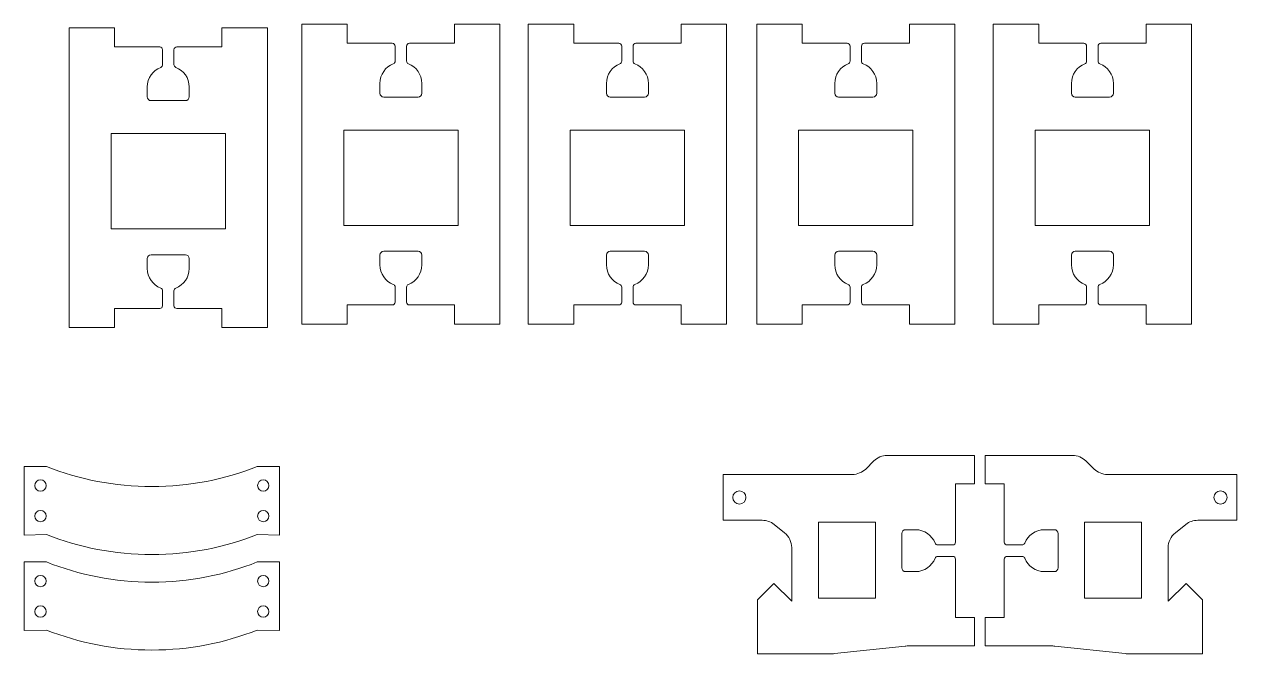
# Model space of a CAD drawing. Header units: inches. Extents: x 141 to 459, y -521 to -79.
# Drawn here: x 141 to 459.1, y -244 to -78.9 of the extents above; entities that cross this region are included whole.
import ezdxf

# ---------------------------------------------------------------- set-up
doc = ezdxf.new("R2010")
doc.units = ezdxf.units.IN
doc.header["$MEASUREMENT"] = 0
doc.layers.add('Layer 1', color=7, linetype='Continuous')

# ---------------------------------------------------------------- blocks, each defined once
blk = doc.blocks.new('block 10')
at = {"layer": 'Layer 1', "color": 240, "lineweight": 9, "true_color": 0xed1c24}
blk.add_open_spline([(207.97, -194.88), (207.97, -194.88), (207.97, -212.88), (207.97, -212.88), (207.97, -212.88), (202.13, -212.72), (202.13, -212.72), (193.57, -216.11), (184.24, -217.98), (174.47, -217.98), (164.7, -217.98), (155.37, -216.11), (146.81, -212.71), (146.81, -212.71), (140.97, -212.88), (140.97, -212.88), (140.97, -212.88), (140.97, -194.88), (140.97, -194.88), (140.97, -194.88), (146.81, -194.88), (146.81, -194.88), (155.37, -198.28), (164.7, -200.15), (174.47, -200.15), (184.24, -200.15), (193.57, -198.28), (202.13, -194.88), (202.13, -194.88), (207.97, -194.88), (207.97, -194.88)], degree=3, knots=[0, 0, 0, 0, 1, 1, 1, 2, 2, 2, 3, 3, 3, 4, 4, 4, 5, 5, 5, 6, 6, 6, 7, 7, 7, 8, 8, 8, 9, 9, 9, 10, 10, 10, 10], dxfattribs=at)
at = {"layer": 'Layer 1', "color": 177, "lineweight": 9, "true_color": 0x2e3092}
for points in [[(146.74, -199.88), (146.74, -200.71), (146.07, -201.38), (145.24, -201.38), (144.41, -201.38), (143.74, -200.71), (143.74, -199.88), (143.74, -199.06), (144.41, -198.38), (145.24, -198.38), (146.07, -198.38), (146.74, -199.06), (146.74, -199.88)], [(205.19, -199.88), (205.19, -200.71), (204.52, -201.38), (203.69, -201.38), (202.86, -201.38), (202.19, -200.71), (202.19, -199.88), (202.19, -199.06), (202.86, -198.38), (203.69, -198.38), (204.52, -198.38), (205.19, -199.06), (205.19, -199.88)], [(146.74, -207.88), (146.74, -208.71), (146.07, -209.38), (145.24, -209.38), (144.41, -209.38), (143.74, -208.71), (143.74, -207.88), (143.74, -207.06), (144.41, -206.38), (145.24, -206.38), (146.07, -206.38), (146.74, -207.06), (146.74, -207.88)], [(205.19, -207.88), (205.19, -208.71), (204.52, -209.38), (203.69, -209.38), (202.86, -209.38), (202.19, -208.71), (202.19, -207.88), (202.19, -207.06), (202.86, -206.38), (203.69, -206.38), (204.52, -206.38), (205.19, -207.06), (205.19, -207.88)]]:
    blk.add_open_spline(points, degree=3, knots=[0, 0, 0, 0, 1, 1, 1, 2, 2, 2, 3, 3, 3, 4, 4, 4, 4], dxfattribs=at)
blk = doc.blocks.new('block 11')
at = {"layer": 'Layer 1', "color": 240, "lineweight": 9, "true_color": 0xed1c24}
blk.add_open_spline([(207.97, -219.93), (207.97, -219.93), (207.97, -237.93), (207.97, -237.93), (207.97, -237.93), (202.13, -237.77), (202.13, -237.77), (193.57, -241.16), (184.24, -243.03), (174.47, -243.03), (164.7, -243.03), (155.37, -241.16), (146.81, -237.77), (146.81, -237.77), (140.97, -237.93), (140.97, -237.93), (140.97, -237.93), (140.97, -219.93), (140.97, -219.93), (140.97, -219.93), (146.81, -219.93), (146.81, -219.93), (155.37, -223.33), (164.7, -225.2), (174.47, -225.2), (184.24, -225.2), (193.57, -223.33), (202.13, -219.93), (202.13, -219.93), (207.97, -219.93), (207.97, -219.93)], degree=3, knots=[0, 0, 0, 0, 1, 1, 1, 2, 2, 2, 3, 3, 3, 4, 4, 4, 5, 5, 5, 6, 6, 6, 7, 7, 7, 8, 8, 8, 9, 9, 9, 10, 10, 10, 10], dxfattribs=at)
at = {"layer": 'Layer 1', "color": 177, "lineweight": 9, "true_color": 0x2e3092}
for points in [[(146.74, -224.93), (146.74, -225.76), (146.07, -226.43), (145.24, -226.43), (144.41, -226.43), (143.74, -225.76), (143.74, -224.93), (143.74, -224.11), (144.41, -223.43), (145.24, -223.43), (146.07, -223.43), (146.74, -224.11), (146.74, -224.93)], [(205.19, -224.93), (205.19, -225.76), (204.52, -226.43), (203.69, -226.43), (202.86, -226.43), (202.19, -225.76), (202.19, -224.93), (202.19, -224.11), (202.86, -223.43), (203.69, -223.43), (204.52, -223.43), (205.19, -224.11), (205.19, -224.93)], [(146.74, -232.93), (146.74, -233.76), (146.07, -234.43), (145.24, -234.43), (144.41, -234.43), (143.74, -233.76), (143.74, -232.93), (143.74, -232.11), (144.41, -231.43), (145.24, -231.43), (146.07, -231.43), (146.74, -232.11), (146.74, -232.93)], [(205.19, -232.93), (205.19, -233.76), (204.52, -234.43), (203.69, -234.43), (202.86, -234.43), (202.19, -233.76), (202.19, -232.93), (202.19, -232.11), (202.86, -231.43), (203.69, -231.43), (204.52, -231.43), (205.19, -232.11), (205.19, -232.93)]]:
    blk.add_open_spline(points, degree=3, knots=[0, 0, 0, 0, 1, 1, 1, 2, 2, 2, 3, 3, 3, 4, 4, 4, 4], dxfattribs=at)
blk = doc.blocks.new('block 9')
at = {"layer": 'Layer 1'}
for name in ['block 10', 'block 11']:
    blk.add_blockref(name, (0, 0), dxfattribs=at)
blk = doc.blocks.new('block 13')
at = {"layer": 'Layer 1', "color": 240, "lineweight": 9, "true_color": 0xed1c24}
blk.add_lwpolyline([(385.35, -204.46), (385.35, -204.22)], dxfattribs=at)
at = {"layer": 'Layer 1', "color": 177, "lineweight": 9, "true_color": 0x2e3092}
blk.add_lwpolyline([(349.35, -229.46), (364.35, -229.46), (364.35, -209.46), (349.35, -209.46), (349.35, -229.46)], dxfattribs=at)
at = {"layer": 'Layer 1', "color": 240, "lineweight": 9, "true_color": 0xed1c24}
blk.add_open_spline([(324.35, -196.99), (324.35, -196.99), (324.35, -208.99), (324.35, -208.99), (324.35, -208.99), (334.61, -208.99), (334.61, -208.99), (335.74, -208.99), (336.83, -209.37), (337.72, -210.08), (337.72, -210.08), (340.46, -212.26), (340.46, -212.26), (341.66, -213.21), (342.35, -214.65), (342.35, -216.17), (342.35, -216.17), (342.35, -230.24), (342.35, -230.24), (342.35, -230.24), (337.66, -225.55), (337.66, -225.55), (337.66, -225.55), (333.35, -229.85), (333.35, -229.85), (333.35, -229.85), (333.35, -243.99), (333.35, -243.99), (333.35, -243.99), (353.09, -243.99), (353.09, -243.99), (353.26, -243.99), (353.44, -243.98), (353.62, -243.96), (353.62, -243.96), (372.09, -241.99), (372.09, -241.99), (372.26, -241.97), (372.44, -241.96), (372.62, -241.96), (374.84, -241.96), (390.35, -241.96), (390.35, -241.96), (390.35, -241.96), (390.35, -234.46), (390.35, -234.46), (390.35, -234.46), (385.35, -234.46), (385.35, -234.46), (385.35, -234.46), (385.35, -219.21), (385.35, -219.21), (385.35, -218.79), (385.02, -218.46), (384.6, -218.46), (384.6, -218.46), (380.68, -218.46), (380.68, -218.46), (380.37, -218.46), (380.09, -218.65), (379.98, -218.93), (379.19, -220.99), (377.18, -222.46), (374.85, -222.46), (374.85, -222.46), (372.25, -222.46), (372.25, -222.46), (371.7, -222.46), (371.25, -222.01), (371.25, -221.46), (371.25, -221.46), (371.25, -212.46), (371.25, -212.46), (371.25, -211.9), (371.7, -211.46), (372.25, -211.46), (372.25, -211.46), (374.85, -211.46), (374.85, -211.46), (377.18, -211.46), (379.19, -212.93), (379.98, -214.98), (380.1, -215.27), (380.37, -215.46), (380.68, -215.46), (380.68, -215.46), (384.6, -215.46), (384.6, -215.46), (385.02, -215.46), (385.35, -215.12), (385.35, -214.71), (385.35, -214.71), (385.35, -199.47), (385.35, -199.47), (385.35, -199.47), (390.35, -199.47), (390.35, -199.47), (390.35, -199.47), (390.35, -191.97), (390.35, -191.97), (390.35, -191.97), (367.35, -191.97), (367.35, -191.97), (366.25, -191.97), (364.72, -192.6), (363.94, -193.38), (363.94, -193.38), (361.77, -195.55), (361.77, -195.55), (360.99, -196.33), (359.45, -196.97), (358.35, -196.97), (358.35, -196.97), (324.35, -196.99), (324.35, -196.99)], degree=3, knots=[0, 0, 0, 0, 1, 1, 1, 2, 2, 2, 3, 3, 3, 4, 4, 4, 5, 5, 5, 6, 6, 6, 7, 7, 7, 8, 8, 8, 9, 9, 9, 10, 10, 10, 11, 11, 11, 12, 12, 12, 13, 13, 13, 14, 14, 14, 15, 15, 15, 16, 16, 16, 17, 17, 17, 18, 18, 18, 19, 19, 19, 20, 20, 20, 21, 21, 21, 22, 22, 22, 23, 23, 23, 24, 24, 24, 25, 25, 25, 26, 26, 26, 27, 27, 27, 28, 28, 28, 29, 29, 29, 30, 30, 30, 31, 31, 31, 32, 32, 32, 33, 33, 33, 34, 34, 34, 35, 35, 35, 36, 36, 36, 37, 37, 37, 38, 38, 38, 38], dxfattribs=at)
at = {"layer": 'Layer 1', "color": 177, "lineweight": 9, "true_color": 0x2e3092}
blk.add_open_spline([(330.35, -202.99), (330.35, -203.94), (329.58, -204.72), (328.63, -204.72), (327.68, -204.72), (326.9, -203.94), (326.9, -202.99), (326.9, -202.04), (327.68, -201.27), (328.63, -201.27), (329.58, -201.27), (330.35, -202.04), (330.35, -202.99)], degree=3, knots=[0, 0, 0, 0, 1, 1, 1, 2, 2, 2, 3, 3, 3, 4, 4, 4, 4], dxfattribs=at)
blk = doc.blocks.new('block 14')
at = {"layer": 'Layer 1', "color": 240, "lineweight": 9, "true_color": 0xed1c24}
blk.add_lwpolyline([(398.15, -204.46), (398.15, -204.22)], dxfattribs=at)
at = {"layer": 'Layer 1', "color": 177, "lineweight": 9, "true_color": 0x2e3092}
blk.add_lwpolyline([(434.15, -229.46), (419.15, -229.46), (419.15, -209.46), (434.15, -209.46), (434.15, -229.46)], dxfattribs=at)
at = {"layer": 'Layer 1', "color": 240, "lineweight": 9, "true_color": 0xed1c24}
blk.add_open_spline([(459.15, -196.99), (459.15, -196.99), (459.15, -208.99), (459.15, -208.99), (459.15, -208.99), (448.89, -208.99), (448.89, -208.99), (447.76, -208.99), (446.66, -209.37), (445.78, -210.08), (445.78, -210.08), (443.03, -212.26), (443.03, -212.26), (441.84, -213.21), (441.15, -214.65), (441.15, -216.17), (441.15, -216.17), (441.15, -230.24), (441.15, -230.24), (441.15, -230.24), (445.84, -225.55), (445.84, -225.55), (445.84, -225.55), (450.15, -229.85), (450.15, -229.85), (450.15, -229.85), (450.15, -243.99), (450.15, -243.99), (450.15, -243.99), (430.41, -243.99), (430.41, -243.99), (430.23, -243.99), (430.06, -243.98), (429.88, -243.96), (429.88, -243.96), (411.41, -241.99), (411.41, -241.99), (411.23, -241.97), (411.06, -241.96), (410.88, -241.96), (408.66, -241.96), (393.14, -241.96), (393.14, -241.96), (393.14, -241.96), (393.14, -234.46), (393.14, -234.46), (393.14, -234.46), (398.15, -234.46), (398.15, -234.46), (398.15, -234.46), (398.15, -219.21), (398.15, -219.21), (398.15, -218.79), (398.48, -218.46), (398.9, -218.46), (398.9, -218.46), (402.82, -218.46), (402.82, -218.46), (403.13, -218.46), (403.4, -218.65), (403.51, -218.93), (404.31, -220.99), (406.32, -222.46), (408.65, -222.46), (408.65, -222.46), (411.24, -222.46), (411.24, -222.46), (411.8, -222.46), (412.24, -222.01), (412.24, -221.46), (412.24, -221.46), (412.24, -212.46), (412.24, -212.46), (412.24, -211.9), (411.8, -211.46), (411.24, -211.46), (411.24, -211.46), (408.65, -211.46), (408.65, -211.46), (406.32, -211.46), (404.31, -212.93), (403.51, -214.98), (403.4, -215.27), (403.13, -215.46), (402.82, -215.46), (402.82, -215.46), (398.9, -215.46), (398.9, -215.46), (398.48, -215.46), (398.15, -215.12), (398.15, -214.71), (398.15, -214.71), (398.15, -199.47), (398.15, -199.47), (398.15, -199.47), (393.14, -199.47), (393.14, -199.47), (393.14, -199.47), (393.14, -191.97), (393.14, -191.97), (393.14, -191.97), (416.14, -191.97), (416.14, -191.97), (417.24, -191.97), (418.78, -192.6), (419.56, -193.38), (419.56, -193.38), (421.73, -195.55), (421.73, -195.55), (422.51, -196.33), (424.04, -196.97), (425.14, -196.97), (425.14, -196.97), (459.15, -196.99), (459.15, -196.99)], degree=3, knots=[0, 0, 0, 0, 1, 1, 1, 2, 2, 2, 3, 3, 3, 4, 4, 4, 5, 5, 5, 6, 6, 6, 7, 7, 7, 8, 8, 8, 9, 9, 9, 10, 10, 10, 11, 11, 11, 12, 12, 12, 13, 13, 13, 14, 14, 14, 15, 15, 15, 16, 16, 16, 17, 17, 17, 18, 18, 18, 19, 19, 19, 20, 20, 20, 21, 21, 21, 22, 22, 22, 23, 23, 23, 24, 24, 24, 25, 25, 25, 26, 26, 26, 27, 27, 27, 28, 28, 28, 29, 29, 29, 30, 30, 30, 31, 31, 31, 32, 32, 32, 33, 33, 33, 34, 34, 34, 35, 35, 35, 36, 36, 36, 37, 37, 37, 38, 38, 38, 38], dxfattribs=at)
at = {"layer": 'Layer 1', "color": 177, "lineweight": 9, "true_color": 0x2e3092}
blk.add_open_spline([(453.15, -202.99), (453.15, -203.94), (453.92, -204.72), (454.87, -204.72), (455.82, -204.72), (456.6, -203.94), (456.6, -202.99), (456.6, -202.04), (455.82, -201.27), (454.87, -201.27), (453.92, -201.27), (453.15, -202.04), (453.15, -202.99)], degree=3, knots=[0, 0, 0, 0, 1, 1, 1, 2, 2, 2, 3, 3, 3, 4, 4, 4, 4], dxfattribs=at)
blk = doc.blocks.new('block 12')
at = {"layer": 'Layer 1'}
for name in ['block 13', 'block 14']:
    blk.add_blockref(name, (0, 0), dxfattribs=at)
blk = doc.blocks.new('block 16')
at = {"layer": 'Layer 1', "color": 177, "lineweight": 9, "true_color": 0x2e3092}
blk.add_lwpolyline([(254.8, -131.64), (224.8, -131.64), (224.8, -106.64), (254.8, -106.64), (254.8, -131.64)], dxfattribs=at)
at = {"layer": 'Layer 1', "color": 240, "lineweight": 9, "true_color": 0xed1c24}
blk.add_open_spline([(213.8, -78.89), (213.8, -78.89), (225.71, -78.89), (225.71, -78.89), (225.71, -78.89), (225.71, -83.89), (225.71, -83.89), (225.71, -83.89), (237.55, -83.89), (237.55, -83.89), (237.96, -83.89), (238.3, -84.23), (238.3, -84.64), (238.3, -84.64), (238.3, -88.57), (238.3, -88.57), (238.3, -88.87), (238.11, -89.15), (237.82, -89.26), (235.76, -90.06), (234.3, -92.06), (234.3, -94.39), (234.3, -94.39), (234.3, -96.99), (234.3, -96.99), (234.3, -97.54), (234.74, -97.99), (235.3, -97.99), (235.3, -97.99), (244.3, -97.99), (244.3, -97.99), (244.85, -97.99), (245.3, -97.54), (245.3, -96.99), (245.3, -96.99), (245.3, -94.39), (245.3, -94.39), (245.3, -92.06), (243.83, -90.06), (241.77, -89.26), (241.49, -89.15), (241.3, -88.87), (241.3, -88.57), (241.3, -88.57), (241.3, -84.64), (241.3, -84.64), (241.3, -84.23), (241.63, -83.89), (242.05, -83.89), (242.05, -83.89), (253.88, -83.89), (253.88, -83.89), (253.88, -83.89), (253.88, -78.89), (253.88, -78.89), (253.88, -78.89), (265.8, -78.89), (265.8, -78.89), (265.8, -78.89), (265.8, -157.52), (265.8, -157.52), (265.8, -157.52), (253.88, -157.52), (253.88, -157.52), (253.88, -157.52), (253.88, -152.52), (253.88, -152.52), (253.88, -152.52), (242.05, -152.52), (242.05, -152.52), (241.63, -152.52), (241.3, -152.18), (241.3, -151.77), (241.3, -151.77), (241.3, -147.84), (241.3, -147.84), (241.3, -147.54), (241.49, -147.26), (241.77, -147.15), (243.83, -146.35), (245.3, -144.35), (245.3, -142.02), (245.3, -142.02), (245.3, -139.42), (245.3, -139.42), (245.3, -138.87), (244.85, -138.42), (244.3, -138.42), (244.3, -138.42), (235.3, -138.42), (235.3, -138.42), (234.74, -138.42), (234.3, -138.87), (234.3, -139.42), (234.3, -139.42), (234.3, -142.02), (234.3, -142.02), (234.3, -144.35), (235.76, -146.35), (237.82, -147.15), (238.11, -147.26), (238.3, -147.54), (238.3, -147.84), (238.3, -147.84), (238.3, -151.77), (238.3, -151.77), (238.3, -152.18), (237.96, -152.52), (237.55, -152.52), (237.55, -152.52), (225.71, -152.52), (225.71, -152.52), (225.71, -152.52), (225.71, -157.52), (225.71, -157.52), (225.71, -157.52), (213.8, -157.52), (213.8, -157.52), (213.8, -157.52), (213.8, -78.89), (213.8, -78.89)], degree=3, knots=[0, 0, 0, 0, 1, 1, 1, 2, 2, 2, 3, 3, 3, 4, 4, 4, 5, 5, 5, 6, 6, 6, 7, 7, 7, 8, 8, 8, 9, 9, 9, 10, 10, 10, 11, 11, 11, 12, 12, 12, 13, 13, 13, 14, 14, 14, 15, 15, 15, 16, 16, 16, 17, 17, 17, 18, 18, 18, 19, 19, 19, 20, 20, 20, 21, 21, 21, 22, 22, 22, 23, 23, 23, 24, 24, 24, 25, 25, 25, 26, 26, 26, 27, 27, 27, 28, 28, 28, 29, 29, 29, 30, 30, 30, 31, 31, 31, 32, 32, 32, 33, 33, 33, 34, 34, 34, 35, 35, 35, 36, 36, 36, 37, 37, 37, 38, 38, 38, 39, 39, 39, 40, 40, 40, 40], dxfattribs=at)
blk = doc.blocks.new('block 17')
at = {"layer": 'Layer 1', "color": 177, "lineweight": 9, "true_color": 0x2e3092}
blk.add_lwpolyline([(314.24, -131.64), (284.24, -131.64), (284.24, -106.64), (314.24, -106.64), (314.24, -131.64)], dxfattribs=at)
at = {"layer": 'Layer 1', "color": 240, "lineweight": 9, "true_color": 0xed1c24}
blk.add_open_spline([(273.24, -78.89), (273.24, -78.89), (285.16, -78.89), (285.16, -78.89), (285.16, -78.89), (285.16, -83.89), (285.16, -83.89), (285.16, -83.89), (296.99, -83.89), (296.99, -83.89), (297.4, -83.89), (297.74, -84.23), (297.74, -84.64), (297.74, -84.64), (297.74, -88.57), (297.74, -88.57), (297.74, -88.87), (297.55, -89.15), (297.26, -89.26), (295.21, -90.06), (293.74, -92.06), (293.74, -94.39), (293.74, -94.39), (293.74, -96.99), (293.74, -96.99), (293.74, -97.54), (294.19, -97.99), (294.74, -97.99), (294.74, -97.99), (303.74, -97.99), (303.74, -97.99), (304.29, -97.99), (304.74, -97.54), (304.74, -96.99), (304.74, -96.99), (304.74, -94.39), (304.74, -94.39), (304.74, -92.06), (303.27, -90.06), (301.22, -89.26), (300.93, -89.15), (300.74, -88.87), (300.74, -88.57), (300.74, -88.57), (300.74, -84.64), (300.74, -84.64), (300.74, -84.23), (301.08, -83.89), (301.49, -83.89), (301.49, -83.89), (313.32, -83.89), (313.32, -83.89), (313.32, -83.89), (313.32, -78.89), (313.32, -78.89), (313.32, -78.89), (325.24, -78.89), (325.24, -78.89), (325.24, -78.89), (325.24, -157.52), (325.24, -157.52), (325.24, -157.52), (313.32, -157.52), (313.32, -157.52), (313.32, -157.52), (313.32, -152.52), (313.32, -152.52), (313.32, -152.52), (301.49, -152.52), (301.49, -152.52), (301.08, -152.52), (300.74, -152.18), (300.74, -151.77), (300.74, -151.77), (300.74, -147.84), (300.74, -147.84), (300.74, -147.54), (300.93, -147.26), (301.22, -147.15), (303.27, -146.35), (304.74, -144.35), (304.74, -142.02), (304.74, -142.02), (304.74, -139.42), (304.74, -139.42), (304.74, -138.87), (304.29, -138.42), (303.74, -138.42), (303.74, -138.42), (294.74, -138.42), (294.74, -138.42), (294.19, -138.42), (293.74, -138.87), (293.74, -139.42), (293.74, -139.42), (293.74, -142.02), (293.74, -142.02), (293.74, -144.35), (295.21, -146.35), (297.26, -147.15), (297.55, -147.26), (297.74, -147.54), (297.74, -147.84), (297.74, -147.84), (297.74, -151.77), (297.74, -151.77), (297.74, -152.18), (297.4, -152.52), (296.99, -152.52), (296.99, -152.52), (285.16, -152.52), (285.16, -152.52), (285.16, -152.52), (285.16, -157.52), (285.16, -157.52), (285.16, -157.52), (273.24, -157.52), (273.24, -157.52), (273.24, -157.52), (273.24, -78.89), (273.24, -78.89)], degree=3, knots=[0, 0, 0, 0, 1, 1, 1, 2, 2, 2, 3, 3, 3, 4, 4, 4, 5, 5, 5, 6, 6, 6, 7, 7, 7, 8, 8, 8, 9, 9, 9, 10, 10, 10, 11, 11, 11, 12, 12, 12, 13, 13, 13, 14, 14, 14, 15, 15, 15, 16, 16, 16, 17, 17, 17, 18, 18, 18, 19, 19, 19, 20, 20, 20, 21, 21, 21, 22, 22, 22, 23, 23, 23, 24, 24, 24, 25, 25, 25, 26, 26, 26, 27, 27, 27, 28, 28, 28, 29, 29, 29, 30, 30, 30, 31, 31, 31, 32, 32, 32, 33, 33, 33, 34, 34, 34, 35, 35, 35, 36, 36, 36, 37, 37, 37, 38, 38, 38, 39, 39, 39, 40, 40, 40, 40], dxfattribs=at)
blk = doc.blocks.new('block 18')
at = {"layer": 'Layer 1', "color": 177, "lineweight": 9, "true_color": 0x2e3092}
blk.add_lwpolyline([(374.17, -131.64), (344.17, -131.64), (344.17, -106.64), (374.17, -106.64), (374.17, -131.64)], dxfattribs=at)
at = {"layer": 'Layer 1', "color": 240, "lineweight": 9, "true_color": 0xed1c24}
blk.add_open_spline([(333.17, -78.89), (333.17, -78.89), (345.09, -78.89), (345.09, -78.89), (345.09, -78.89), (345.09, -83.89), (345.09, -83.89), (345.09, -83.89), (356.92, -83.89), (356.92, -83.89), (357.33, -83.89), (357.67, -84.23), (357.67, -84.64), (357.67, -84.64), (357.67, -88.57), (357.67, -88.57), (357.67, -88.87), (357.48, -89.15), (357.19, -89.26), (355.14, -90.06), (353.67, -92.06), (353.67, -94.39), (353.67, -94.39), (353.67, -96.99), (353.67, -96.99), (353.67, -97.54), (354.12, -97.99), (354.67, -97.99), (354.67, -97.99), (363.67, -97.99), (363.67, -97.99), (364.22, -97.99), (364.67, -97.54), (364.67, -96.99), (364.67, -96.99), (364.67, -94.39), (364.67, -94.39), (364.67, -92.06), (363.2, -90.06), (361.15, -89.26), (360.86, -89.15), (360.67, -88.87), (360.67, -88.57), (360.67, -88.57), (360.67, -84.64), (360.67, -84.64), (360.67, -84.23), (361.01, -83.89), (361.42, -83.89), (361.42, -83.89), (373.25, -83.89), (373.25, -83.89), (373.25, -83.89), (373.25, -78.89), (373.25, -78.89), (373.25, -78.89), (385.17, -78.89), (385.17, -78.89), (385.17, -78.89), (385.17, -157.52), (385.17, -157.52), (385.17, -157.52), (373.25, -157.52), (373.25, -157.52), (373.25, -157.52), (373.25, -152.52), (373.25, -152.52), (373.25, -152.52), (361.42, -152.52), (361.42, -152.52), (361.01, -152.52), (360.67, -152.18), (360.67, -151.77), (360.67, -151.77), (360.67, -147.84), (360.67, -147.84), (360.67, -147.54), (360.86, -147.26), (361.15, -147.15), (363.2, -146.35), (364.67, -144.35), (364.67, -142.02), (364.67, -142.02), (364.67, -139.42), (364.67, -139.42), (364.67, -138.87), (364.22, -138.42), (363.67, -138.42), (363.67, -138.42), (354.67, -138.42), (354.67, -138.42), (354.12, -138.42), (353.67, -138.87), (353.67, -139.42), (353.67, -139.42), (353.67, -142.02), (353.67, -142.02), (353.67, -144.35), (355.14, -146.35), (357.19, -147.15), (357.48, -147.26), (357.67, -147.54), (357.67, -147.84), (357.67, -147.84), (357.67, -151.77), (357.67, -151.77), (357.67, -152.18), (357.33, -152.52), (356.92, -152.52), (356.92, -152.52), (345.09, -152.52), (345.09, -152.52), (345.09, -152.52), (345.09, -157.52), (345.09, -157.52), (345.09, -157.52), (333.17, -157.52), (333.17, -157.52), (333.17, -157.52), (333.17, -78.89), (333.17, -78.89)], degree=3, knots=[0, 0, 0, 0, 1, 1, 1, 2, 2, 2, 3, 3, 3, 4, 4, 4, 5, 5, 5, 6, 6, 6, 7, 7, 7, 8, 8, 8, 9, 9, 9, 10, 10, 10, 11, 11, 11, 12, 12, 12, 13, 13, 13, 14, 14, 14, 15, 15, 15, 16, 16, 16, 17, 17, 17, 18, 18, 18, 19, 19, 19, 20, 20, 20, 21, 21, 21, 22, 22, 22, 23, 23, 23, 24, 24, 24, 25, 25, 25, 26, 26, 26, 27, 27, 27, 28, 28, 28, 29, 29, 29, 30, 30, 30, 31, 31, 31, 32, 32, 32, 33, 33, 33, 34, 34, 34, 35, 35, 35, 36, 36, 36, 37, 37, 37, 38, 38, 38, 39, 39, 39, 40, 40, 40, 40], dxfattribs=at)
blk = doc.blocks.new('block 19')
at = {"layer": 'Layer 1', "color": 177, "lineweight": 9, "true_color": 0x2e3092}
blk.add_lwpolyline([(436.26, -131.64), (406.26, -131.64), (406.26, -106.64), (436.26, -106.64), (436.26, -131.64)], dxfattribs=at)
at = {"layer": 'Layer 1', "color": 240, "lineweight": 9, "true_color": 0xed1c24}
blk.add_open_spline([(395.26, -78.89), (395.26, -78.89), (407.18, -78.89), (407.18, -78.89), (407.18, -78.89), (407.18, -83.89), (407.18, -83.89), (407.18, -83.89), (419.01, -83.89), (419.01, -83.89), (419.42, -83.89), (419.76, -84.23), (419.76, -84.64), (419.76, -84.64), (419.76, -88.57), (419.76, -88.57), (419.76, -88.87), (419.57, -89.15), (419.28, -89.26), (417.23, -90.06), (415.76, -92.06), (415.76, -94.39), (415.76, -94.39), (415.76, -96.99), (415.76, -96.99), (415.76, -97.54), (416.21, -97.99), (416.76, -97.99), (416.76, -97.99), (425.76, -97.99), (425.76, -97.99), (426.31, -97.99), (426.76, -97.54), (426.76, -96.99), (426.76, -96.99), (426.76, -94.39), (426.76, -94.39), (426.76, -92.06), (425.29, -90.06), (423.24, -89.26), (422.95, -89.15), (422.76, -88.87), (422.76, -88.57), (422.76, -88.57), (422.76, -84.64), (422.76, -84.64), (422.76, -84.23), (423.1, -83.89), (423.51, -83.89), (423.51, -83.89), (435.34, -83.89), (435.34, -83.89), (435.34, -83.89), (435.34, -78.89), (435.34, -78.89), (435.34, -78.89), (447.26, -78.89), (447.26, -78.89), (447.26, -78.89), (447.26, -157.52), (447.26, -157.52), (447.26, -157.52), (435.34, -157.52), (435.34, -157.52), (435.34, -157.52), (435.34, -152.52), (435.34, -152.52), (435.34, -152.52), (423.51, -152.52), (423.51, -152.52), (423.1, -152.52), (422.76, -152.18), (422.76, -151.77), (422.76, -151.77), (422.76, -147.84), (422.76, -147.84), (422.76, -147.54), (422.95, -147.26), (423.24, -147.15), (425.29, -146.35), (426.76, -144.35), (426.76, -142.02), (426.76, -142.02), (426.76, -139.42), (426.76, -139.42), (426.76, -138.87), (426.31, -138.42), (425.76, -138.42), (425.76, -138.42), (416.76, -138.42), (416.76, -138.42), (416.21, -138.42), (415.76, -138.87), (415.76, -139.42), (415.76, -139.42), (415.76, -142.02), (415.76, -142.02), (415.76, -144.35), (417.23, -146.35), (419.28, -147.15), (419.57, -147.26), (419.76, -147.54), (419.76, -147.84), (419.76, -147.84), (419.76, -151.77), (419.76, -151.77), (419.76, -152.18), (419.42, -152.52), (419.01, -152.52), (419.01, -152.52), (407.18, -152.52), (407.18, -152.52), (407.18, -152.52), (407.18, -157.52), (407.18, -157.52), (407.18, -157.52), (395.26, -157.52), (395.26, -157.52), (395.26, -157.52), (395.26, -78.89), (395.26, -78.89)], degree=3, knots=[0, 0, 0, 0, 1, 1, 1, 2, 2, 2, 3, 3, 3, 4, 4, 4, 5, 5, 5, 6, 6, 6, 7, 7, 7, 8, 8, 8, 9, 9, 9, 10, 10, 10, 11, 11, 11, 12, 12, 12, 13, 13, 13, 14, 14, 14, 15, 15, 15, 16, 16, 16, 17, 17, 17, 18, 18, 18, 19, 19, 19, 20, 20, 20, 21, 21, 21, 22, 22, 22, 23, 23, 23, 24, 24, 24, 25, 25, 25, 26, 26, 26, 27, 27, 27, 28, 28, 28, 29, 29, 29, 30, 30, 30, 31, 31, 31, 32, 32, 32, 33, 33, 33, 34, 34, 34, 35, 35, 35, 36, 36, 36, 37, 37, 37, 38, 38, 38, 39, 39, 39, 40, 40, 40, 40], dxfattribs=at)
blk = doc.blocks.new('block 20')
at = {"layer": 'Layer 1', "color": 177, "lineweight": 9, "true_color": 0x2e3092}
blk.add_lwpolyline([(193.76, -132.58), (163.76, -132.58), (163.76, -107.58), (193.76, -107.58), (193.76, -132.58)], dxfattribs=at)
at = {"layer": 'Layer 1', "color": 240, "lineweight": 9, "true_color": 0xed1c24}
blk.add_open_spline([(152.76, -79.83), (152.76, -79.83), (164.68, -79.83), (164.68, -79.83), (164.68, -79.83), (164.68, -84.83), (164.68, -84.83), (164.68, -84.83), (176.51, -84.83), (176.51, -84.83), (176.92, -84.83), (177.26, -85.16), (177.26, -85.58), (177.26, -85.58), (177.26, -89.5), (177.26, -89.5), (177.26, -89.81), (177.07, -90.09), (176.78, -90.2), (174.73, -90.99), (173.26, -93), (173.26, -95.33), (173.26, -95.33), (173.26, -97.93), (173.26, -97.93), (173.26, -98.48), (173.71, -98.93), (174.26, -98.93), (174.26, -98.93), (183.26, -98.93), (183.26, -98.93), (183.81, -98.93), (184.26, -98.48), (184.26, -97.93), (184.26, -97.93), (184.26, -95.33), (184.26, -95.33), (184.26, -93), (182.79, -91), (180.74, -90.2), (180.45, -90.09), (180.26, -89.81), (180.26, -89.5), (180.26, -89.5), (180.26, -85.58), (180.26, -85.58), (180.26, -85.16), (180.6, -84.83), (181.01, -84.83), (181.01, -84.83), (192.84, -84.83), (192.84, -84.83), (192.84, -84.83), (192.84, -79.83), (192.84, -79.83), (192.84, -79.83), (204.76, -79.83), (204.76, -79.83), (204.76, -79.83), (204.76, -158.45), (204.76, -158.45), (204.76, -158.45), (192.84, -158.45), (192.84, -158.45), (192.84, -158.45), (192.84, -153.45), (192.84, -153.45), (192.84, -153.45), (181.01, -153.45), (181.01, -153.45), (180.6, -153.45), (180.26, -153.12), (180.26, -152.7), (180.26, -152.7), (180.26, -148.78), (180.26, -148.78), (180.26, -148.47), (180.45, -148.2), (180.74, -148.09), (182.79, -147.29), (184.26, -145.28), (184.26, -142.95), (184.26, -142.95), (184.26, -140.35), (184.26, -140.35), (184.26, -139.8), (183.81, -139.35), (183.26, -139.35), (183.26, -139.35), (174.26, -139.35), (174.26, -139.35), (173.71, -139.35), (173.26, -139.8), (173.26, -140.35), (173.26, -140.35), (173.26, -142.95), (173.26, -142.95), (173.26, -145.28), (174.73, -147.29), (176.78, -148.09), (177.07, -148.2), (177.26, -148.47), (177.26, -148.78), (177.26, -148.78), (177.26, -152.7), (177.26, -152.7), (177.26, -153.12), (176.92, -153.45), (176.51, -153.45), (176.51, -153.45), (164.68, -153.45), (164.68, -153.45), (164.68, -153.45), (164.68, -158.45), (164.68, -158.45), (164.68, -158.45), (152.76, -158.45), (152.76, -158.45), (152.76, -158.45), (152.76, -79.83), (152.76, -79.83)], degree=3, knots=[0, 0, 0, 0, 1, 1, 1, 2, 2, 2, 3, 3, 3, 4, 4, 4, 5, 5, 5, 6, 6, 6, 7, 7, 7, 8, 8, 8, 9, 9, 9, 10, 10, 10, 11, 11, 11, 12, 12, 12, 13, 13, 13, 14, 14, 14, 15, 15, 15, 16, 16, 16, 17, 17, 17, 18, 18, 18, 19, 19, 19, 20, 20, 20, 21, 21, 21, 22, 22, 22, 23, 23, 23, 24, 24, 24, 25, 25, 25, 26, 26, 26, 27, 27, 27, 28, 28, 28, 29, 29, 29, 30, 30, 30, 31, 31, 31, 32, 32, 32, 33, 33, 33, 34, 34, 34, 35, 35, 35, 36, 36, 36, 37, 37, 37, 38, 38, 38, 39, 39, 39, 40, 40, 40, 40], dxfattribs=at)
blk = doc.blocks.new('block 15')
at = {"layer": 'Layer 1'}
for name in ['block 16', 'block 17', 'block 18', 'block 19', 'block 20']:
    blk.add_blockref(name, (0, 0), dxfattribs=at)
blk = doc.blocks.new('block 2')
at = {"layer": 'Layer 1'}
for name in ['block 15', 'block 12', 'block 9']:
    blk.add_blockref(name, (0, 0), dxfattribs=at)

msp = doc.modelspace()

# ---------------------------------------------------------------- block references
at = {"layer": 'Layer 1'}
msp.add_blockref('block 2', (0, 0), dxfattribs=at)

doc.saveas('drawing.dxf')
